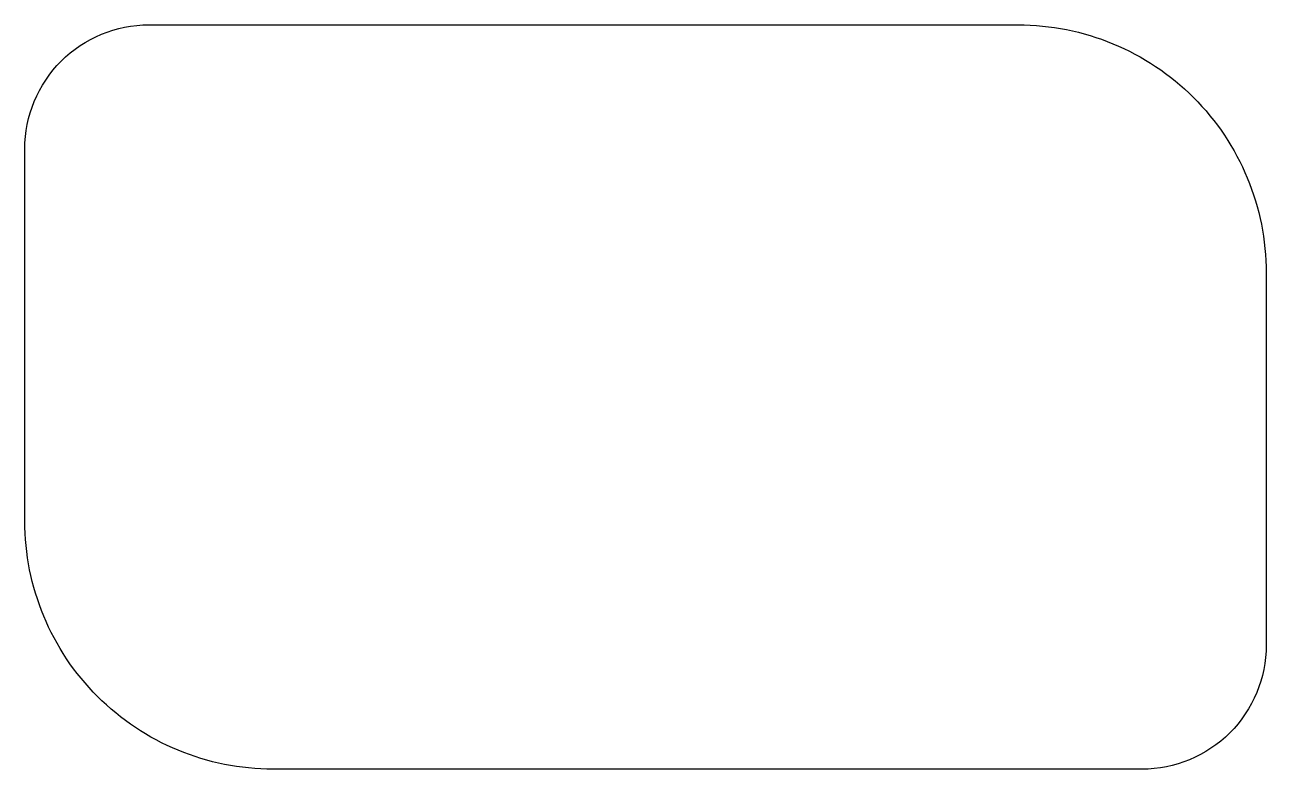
# Model space of a CAD drawing. Header units: millimetres. Extents: x 100 to 600, y 52 to 352.
import ezdxf

# ---------------------------------------------------------------- set-up
doc = ezdxf.new("R2010")
doc.units = ezdxf.units.MM

msp = doc.modelspace()

# ---------------------------------------------------------------- linework, layer by layer
msp.add_lwpolyline([(100.25, 301.82, -0.414214), (150.25, 351.82), (500.25, 351.82, -0.414214), (600.25, 251.82), (600.25, 101.82, -0.414214), (550.25, 51.82), (200.25, 51.82, -0.414214), (100.25, 151.82)], format="xyb", close=True)

doc.saveas('drawing.dxf')
